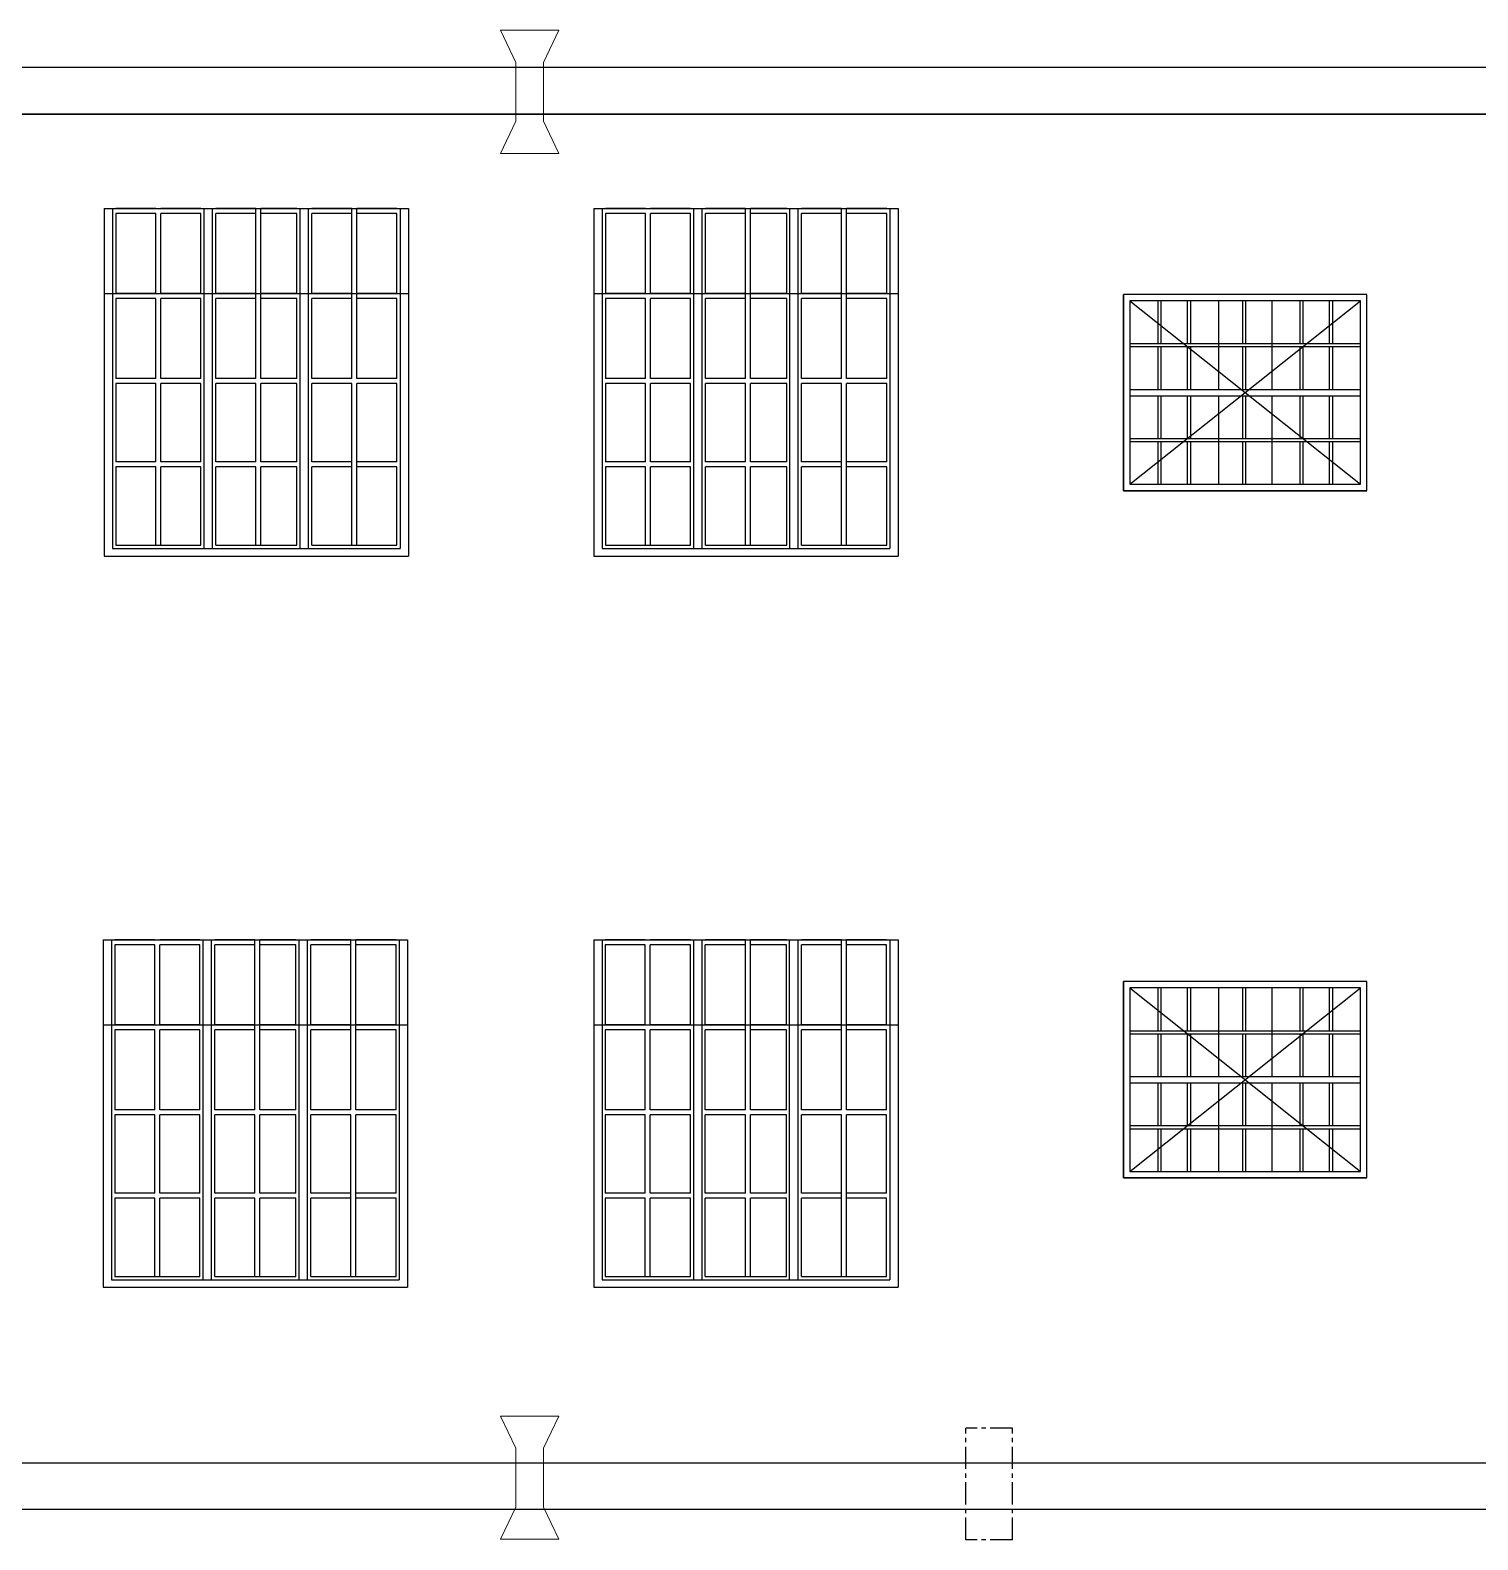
# Model space of a CAD drawing. Header units: millimetres. Extents: x 160413 to 1199701, y -1249241 to 191487.
# Drawn here: x 358025 to 364247, y -696387 to -689897 of the extents above; entities that cross this region are included whole.
import ezdxf

# ---------------------------------------------------------------- set-up
doc = ezdxf.new("R2010")
doc.units = ezdxf.units.MM
doc.linetypes.add('CENTER', pattern=[10.16, 6.35, -1.27, 1.27, -1.27])

# ---------------------------------------------------------------- blocks, each defined once
blk = doc.blocks.new('A$C68F70356')
for p, q in [((3.04, 2.452), (0, 2.452)), ((3.04, 2.452), (0, 2.452)), ((0, 2.452), (0, 0)), ((0, 0), (0, 2.452)), ((3.04, 0), (3.04, 2.452)), ((3.04, 0), (3.04, 2.452)), ((2.959, 2.372), (0.081, 2.372)), ((0.081, 0.081), (2.959, 2.372)), ((0.081, 2.372), (2.959, 0.081)), ((0.081, 2.372), (0.081, 0.081)), ((0.43, 2.372), (0.43, 1.838)), ((0.468, 2.372), (0.468, 1.838)), ((0.798, 2.372), (0.798, 1.838)), ((0.837, 2.372), (0.837, 1.838)), ((1.186, 2.372), (1.186, 1.266)), ((1.486, 2.372), (1.486, 1.838)), ((1.525, 2.372), (1.525, 1.838)), ((1.854, 2.372), (1.854, 1.266)), ((2.203, 2.372), (2.203, 1.838)), ((2.242, 2.372), (2.242, 1.838)), ((2.571, 2.372), (2.571, 1.838)), ((2.61, 2.372), (2.61, 1.838)), ((2.959, 0.081), (2.959, 2.372)), ((0.081, 1.838), (1.186, 1.838)), ((0.081, 1.8), (1.186, 1.8)), ((0.43, 1.8), (0.43, 1.266)), ((0.468, 1.8), (0.468, 1.266)), ((0.798, 1.8), (0.798, 1.266)), ((0.837, 1.8), (0.837, 1.266)), ((1.186, 1.838), (2.959, 1.838)), ((1.186, 1.8), (2.959, 1.8)), ((1.486, 1.8), (1.486, 1.266)), ((1.525, 1.8), (1.525, 1.266)), ((2.203, 1.8), (2.203, 1.266)), ((2.242, 1.8), (2.242, 1.266)), ((2.571, 1.8), (2.571, 1.266)), ((2.61, 1.8), (2.61, 1.266)), ((0.081, 1.266), (2.959, 1.266)), ((0.081, 1.186), (2.959, 1.186)), ((0.43, 1.186), (0.43, 0.653)), ((0.468, 1.186), (0.468, 0.653)), ((0.798, 1.186), (0.798, 0.653)), ((0.837, 1.186), (0.837, 0.653)), ((1.186, 1.186), (1.186, 0.081)), ((1.486, 1.186), (1.486, 0.653)), ((1.525, 1.186), (1.525, 0.653)), ((1.854, 1.186), (1.854, 0.081)), ((2.203, 1.186), (2.203, 0.653)), ((2.242, 1.186), (2.242, 0.653)), ((2.571, 1.186), (2.571, 0.653)), ((2.61, 1.186), (2.61, 0.653)), ((0.081, 0.653), (1.186, 0.653)), ((0.081, 0.614), (1.186, 0.614)), ((0.43, 0.614), (0.43, 0.081)), ((0.468, 0.614), (0.468, 0.081)), ((0.798, 0.614), (0.798, 0.081)), ((0.837, 0.614), (0.837, 0.081)), ((1.186, 0.653), (2.959, 0.653)), ((1.186, 0.614), (2.959, 0.614)), ((1.486, 0.614), (1.486, 0.081)), ((1.525, 0.614), (1.525, 0.081)), ((2.203, 0.614), (2.203, 0.081)), ((2.242, 0.614), (2.242, 0.081)), ((2.571, 0.614), (2.571, 0.081)), ((2.61, 0.614), (2.61, 0.081)), ((0, 0), (3.04, 0)), ((3.04, 0), (0, 0)), ((0.081, 0.081), (2.959, 0.081))]:
    blk.add_line(p, q)

msp = doc.modelspace()

# ---------------------------------------------------------------- linework, layer by layer
at = {"color": 3, "lineweight": 18}
for p, q in [((360047.101, -689896.502), (360112.559, -690035.275)), ((360297.101, -689896.502), (360047.101, -689896.502)), ((360231.643, -690035.275), (360297.101, -689896.502)), ((360112.559, -690035.275), (360112.559, -690287.732)), ((360231.643, -690287.732), (360231.643, -690035.275)), ((360112.559, -690287.732), (360047.101, -690426.503)), ((360297.101, -690426.503), (360231.643, -690287.732)), ((360047.101, -690426.503), (360247.098, -690426.503)), ((360047.101, -690426.503), (360297.101, -690426.503)), ((360047.101, -695854.633), (360112.559, -695993.406)), ((360297.101, -695854.633), (360047.101, -695854.633)), ((360231.643, -695993.406), (360297.101, -695854.633)), ((360112.559, -695993.406), (360112.559, -696245.862)), ((360231.643, -696245.862), (360231.643, -695993.406)), ((360112.559, -696245.862), (360047.101, -696384.633)), ((360297.101, -696384.633), (360231.643, -696245.862)), ((360047.101, -696384.633), (360247.098, -696384.633)), ((360047.101, -696384.633), (360297.101, -696384.633))]:
    msp.add_line(p, q, dxfattribs=at)
at = {"color": 1}
for p, q in [((378307.096, -690057.137), (354047.101, -690057.137)), ((378307.096, -690257.137), (354047.101, -690257.137)), ((354047.101, -690257.137), (378307.096, -690257.137)), ((358342.957, -690663.325), (359651.245, -690663.325)), ((360447.957, -690663.325), (361756.245, -690663.325)), ((358342.957, -691028.657), (359651.245, -691028.657)), ((358342.957, -691028.657), (359651.245, -691028.657)), ((360447.957, -691028.657), (361756.245, -691028.657)), ((358338.814, -693807.137), (359647.101, -693807.137)), ((360447.101, -693807.137), (361755.389, -693807.137)), ((358338.814, -694172.469), (359647.101, -694172.469)), ((358338.814, -694172.469), (359647.101, -694172.469)), ((360447.101, -694172.469), (361755.389, -694172.469)), ((360447.101, -694172.469), (361755.389, -694172.469)), ((378307.096, -696057.137), (354047.101, -696057.137)), ((378307.096, -696257.137), (354047.101, -696257.137))]:
    msp.add_line(p, q, dxfattribs=at)
for p, q in [((358342.957, -690663.325), (358342.957, -691791.805)), ((358378.899, -690663.325), (358378.899, -691759.322)), ((358564.839, -690663.325), (358392.557, -690663.325)), ((358564.839, -690684.89), (358392.557, -690684.89)), ((358392.557, -690684.89), (358392.557, -691028.657)), ((358564.839, -691028.657), (358564.839, -690684.89)), ((358758.686, -690663.325), (358586.404, -690663.325)), ((358758.686, -690684.89), (358586.404, -690684.89)), ((358586.404, -691028.657), (358586.404, -690684.89)), ((358758.686, -691028.657), (358758.686, -690684.89)), ((358773.063, -691759.322), (358773.063, -690663.325)), ((358809.005, -691759.322), (358809.005, -690663.325)), ((358994.945, -690663.325), (358822.663, -690663.325)), ((358994.945, -690684.89), (358822.663, -690684.89)), ((358822.663, -691028.657), (358822.663, -690684.89)), ((358994.945, -691028.657), (358994.945, -690663.325)), ((359171.54, -690663.325), (359016.51, -690663.325)), ((359016.51, -691028.657), (359016.51, -690663.325)), ((359171.54, -690684.89), (359016.51, -690684.89)), ((359171.54, -691028.657), (359171.54, -690684.89)), ((359185.197, -691759.322), (359185.197, -690663.325)), ((359221.139, -691759.322), (359221.139, -690663.325)), ((359407.798, -690663.325), (359235.516, -690663.325)), ((359407.798, -690684.89), (359235.516, -690684.89)), ((359235.516, -691028.657), (359235.516, -690684.89)), ((359407.798, -691028.657), (359407.798, -690663.325)), ((359601.645, -690663.325), (359429.363, -690663.325)), ((359429.363, -691028.657), (359429.363, -690663.325)), ((359601.645, -690684.89), (359429.363, -690684.89)), ((359601.645, -691028.657), (359601.645, -690684.89)), ((359615.303, -690663.325), (359615.303, -691759.322)), ((359651.245, -690663.325), (359651.245, -691791.805)), ((360447.957, -690663.325), (360447.957, -691791.805)), ((360483.899, -690663.325), (360483.899, -691759.322)), ((360669.839, -690663.325), (360497.557, -690663.325)), ((360669.839, -690684.89), (360497.557, -690684.89)), ((360497.557, -690684.89), (360497.557, -691028.657)), ((360669.839, -691028.657), (360669.839, -690684.89)), ((360863.686, -690663.325), (360691.404, -690663.325)), ((360863.686, -690684.89), (360691.404, -690684.89)), ((360691.404, -691028.657), (360691.404, -690684.89)), ((360863.686, -691028.657), (360863.686, -690684.89)), ((360878.063, -691759.322), (360878.063, -690663.325)), ((360914.005, -691759.322), (360914.005, -690663.325)), ((361099.945, -690663.325), (360927.663, -690663.325)), ((361099.945, -690684.89), (360927.663, -690684.89)), ((360927.663, -691028.657), (360927.663, -690684.89)), ((361099.945, -691028.657), (361099.945, -690663.325)), ((361276.54, -690663.325), (361121.51, -690663.325)), ((361121.51, -691028.657), (361121.51, -690663.325)), ((361276.54, -690684.89), (361121.51, -690684.89)), ((361276.54, -691028.657), (361276.54, -690684.89)), ((361290.197, -691759.322), (361290.197, -690663.325)), ((361326.139, -691759.322), (361326.139, -690663.325)), ((361512.798, -690663.325), (361340.516, -690663.325)), ((361512.798, -690684.89), (361340.516, -690684.89)), ((361340.516, -691028.657), (361340.516, -690684.89)), ((361512.798, -691028.657), (361512.798, -690663.325)), ((361706.645, -690663.325), (361534.363, -690663.325)), ((361534.363, -691028.657), (361534.363, -690663.325)), ((361706.645, -690684.89), (361534.363, -690684.89)), ((361706.645, -691028.657), (361706.645, -690684.89)), ((361720.303, -690663.325), (361720.303, -691759.322)), ((361756.245, -690663.325), (361756.245, -691791.805)), ((358342.957, -691028.657), (358342.957, -692157.137)), ((358342.957, -691028.657), (358342.957, -692157.137)), ((358378.899, -691028.657), (358378.899, -692124.654)), ((358378.899, -691028.657), (358378.899, -692124.654)), ((358564.839, -691028.657), (358392.557, -691028.657)), ((358564.839, -691028.657), (358392.557, -691028.657)), ((358564.839, -691028.657), (358392.557, -691028.657)), ((358564.839, -691050.223), (358392.557, -691050.223)), ((358392.557, -691050.223), (358392.557, -691393.99)), ((358564.839, -691050.223), (358392.557, -691050.223)), ((358392.557, -691050.223), (358392.557, -691393.99)), ((358564.839, -691393.99), (358564.839, -691050.223)), ((358564.839, -691393.99), (358564.839, -691050.223)), ((358758.686, -691028.657), (358586.404, -691028.657)), ((358758.686, -691028.657), (358586.404, -691028.657)), ((358758.686, -691028.657), (358586.404, -691028.657)), ((358758.686, -691050.223), (358586.404, -691050.223)), ((358586.404, -691393.99), (358586.404, -691050.223)), ((358758.686, -691050.223), (358586.404, -691050.223)), ((358586.404, -691393.99), (358586.404, -691050.223)), ((358758.686, -691393.99), (358758.686, -691050.223)), ((358758.686, -691393.99), (358758.686, -691050.223)), ((358773.063, -692124.654), (358773.063, -691028.657)), ((358773.063, -692124.654), (358773.063, -691028.657)), ((358809.005, -692124.654), (358809.005, -691028.657)), ((358809.005, -692124.654), (358809.005, -691028.657)), ((358994.945, -691028.657), (358822.663, -691028.657)), ((358994.945, -691028.657), (358822.663, -691028.657)), ((358994.945, -691028.657), (358822.663, -691028.657)), ((358994.945, -691050.223), (358822.663, -691050.223)), ((358822.663, -691393.99), (358822.663, -691050.223)), ((358994.945, -691050.223), (358822.663, -691050.223)), ((358822.663, -691393.99), (358822.663, -691050.223)), ((358994.945, -691393.99), (358994.945, -691028.657)), ((358994.945, -691393.99), (358994.945, -691028.657)), ((359171.54, -691028.657), (359016.51, -691028.657)), ((359016.51, -691393.99), (359016.51, -691028.657)), ((359171.54, -691028.657), (359016.51, -691028.657)), ((359016.51, -691393.99), (359016.51, -691028.657)), ((359171.54, -691028.657), (359016.51, -691028.657)), ((359171.54, -691050.223), (359016.51, -691050.223)), ((359171.54, -691050.223), (359016.51, -691050.223)), ((359171.54, -691393.99), (359171.54, -691050.223)), ((359171.54, -691393.99), (359171.54, -691050.223)), ((359185.197, -692124.654), (359185.197, -691028.657)), ((359185.197, -692124.654), (359185.197, -691028.657)), ((359221.139, -692124.654), (359221.139, -691028.657)), ((359221.139, -692124.654), (359221.139, -691028.657)), ((359407.798, -691028.657), (359235.516, -691028.657)), ((359407.798, -691028.657), (359235.516, -691028.657)), ((359407.798, -691028.657), (359235.516, -691028.657)), ((359407.798, -691050.223), (359235.516, -691050.223)), ((359235.516, -691393.99), (359235.516, -691050.223)), ((359407.798, -691050.223), (359235.516, -691050.223)), ((359235.516, -691393.99), (359235.516, -691050.223)), ((359407.798, -691393.99), (359407.798, -691028.657)), ((359407.798, -691393.99), (359407.798, -691028.657)), ((359601.645, -691028.657), (359429.363, -691028.657)), ((359429.363, -691393.99), (359429.363, -691028.657)), ((359601.645, -691028.657), (359429.363, -691028.657)), ((359429.363, -691393.99), (359429.363, -691028.657)), ((359601.645, -691028.657), (359429.363, -691028.657)), ((359601.645, -691050.223), (359429.363, -691050.223)), ((359601.645, -691050.223), (359429.363, -691050.223)), ((359601.645, -691393.99), (359601.645, -691050.223)), ((359601.645, -691393.99), (359601.645, -691050.223)), ((359615.303, -691028.657), (359615.303, -692124.654)), ((359615.303, -691028.657), (359615.303, -692124.654)), ((359651.245, -691028.657), (359651.245, -692157.137)), ((359651.245, -691028.657), (359651.245, -692157.137)), ((360447.957, -691028.657), (360447.957, -692157.137)), ((360483.899, -691028.657), (360483.899, -692124.654)), ((360669.839, -691028.657), (360497.557, -691028.657)), ((360669.839, -691028.657), (360497.557, -691028.657)), ((360669.839, -691050.223), (360497.557, -691050.223)), ((360497.557, -691050.223), (360497.557, -691393.99)), ((360669.839, -691393.99), (360669.839, -691050.223)), ((360863.686, -691028.657), (360691.404, -691028.657)), ((360863.686, -691028.657), (360691.404, -691028.657)), ((360863.686, -691050.223), (360691.404, -691050.223)), ((360691.404, -691393.99), (360691.404, -691050.223)), ((360863.686, -691393.99), (360863.686, -691050.223)), ((360878.063, -692124.654), (360878.063, -691028.657)), ((360914.005, -692124.654), (360914.005, -691028.657)), ((361099.945, -691028.657), (360927.663, -691028.657)), ((361099.945, -691028.657), (360927.663, -691028.657)), ((361099.945, -691050.223), (360927.663, -691050.223)), ((360927.663, -691393.99), (360927.663, -691050.223)), ((361099.945, -691393.99), (361099.945, -691028.657)), ((361276.54, -691028.657), (361121.51, -691028.657)), ((361121.51, -691393.99), (361121.51, -691028.657)), ((361276.54, -691028.657), (361121.51, -691028.657)), ((361276.54, -691050.223), (361121.51, -691050.223)), ((361276.54, -691393.99), (361276.54, -691050.223)), ((361290.197, -692124.654), (361290.197, -691028.657)), ((361326.139, -692124.654), (361326.139, -691028.657)), ((361512.798, -691028.657), (361340.516, -691028.657)), ((361512.798, -691028.657), (361340.516, -691028.657)), ((361512.798, -691050.223), (361340.516, -691050.223)), ((361340.516, -691393.99), (361340.516, -691050.223)), ((361512.798, -691393.99), (361512.798, -691028.657)), ((361706.645, -691028.657), (361534.363, -691028.657)), ((361534.363, -691393.99), (361534.363, -691028.657)), ((361706.645, -691028.657), (361534.363, -691028.657)), ((361706.645, -691050.223), (361534.363, -691050.223)), ((361706.645, -691393.99), (361706.645, -691050.223)), ((361720.303, -691028.657), (361720.303, -692124.654)), ((361756.245, -691028.657), (361756.245, -692157.137)), ((358564.839, -691393.99), (358392.557, -691393.99)), ((358564.839, -691393.99), (358392.557, -691393.99)), ((358758.686, -691393.99), (358586.404, -691393.99)), ((358758.686, -691393.99), (358586.404, -691393.99)), ((358994.945, -691393.99), (358822.663, -691393.99)), ((358994.945, -691393.99), (358822.663, -691393.99)), ((359171.54, -691393.99), (359016.51, -691393.99)), ((359171.54, -691393.99), (359016.51, -691393.99)), ((359407.798, -691393.99), (359235.516, -691393.99)), ((359407.798, -691393.99), (359235.516, -691393.99)), ((359601.645, -691393.99), (359429.363, -691393.99)), ((359601.645, -691393.99), (359429.363, -691393.99)), ((360669.839, -691393.99), (360497.557, -691393.99)), ((360863.686, -691393.99), (360691.404, -691393.99)), ((361099.945, -691393.99), (360927.663, -691393.99)), ((361276.54, -691393.99), (361121.51, -691393.99)), ((361512.798, -691393.99), (361340.516, -691393.99)), ((361706.645, -691393.99), (361534.363, -691393.99)), ((358392.557, -691415.555), (358392.557, -691752.493)), ((358564.839, -691415.555), (358392.557, -691415.555)), ((358392.557, -691415.555), (358392.557, -691752.493)), ((358564.839, -691415.555), (358392.557, -691415.555)), ((358564.839, -691752.493), (358564.839, -691415.555)), ((358564.839, -691752.493), (358564.839, -691415.555)), ((358586.404, -691752.493), (358586.404, -691415.555)), ((358758.686, -691415.555), (358586.404, -691415.555)), ((358586.404, -691752.493), (358586.404, -691415.555)), ((358758.686, -691415.555), (358586.404, -691415.555)), ((358758.686, -691752.493), (358758.686, -691415.555)), ((358758.686, -691752.493), (358758.686, -691415.555)), ((358822.663, -691752.493), (358822.663, -691415.555)), ((358994.945, -691415.555), (358822.663, -691415.555)), ((358822.663, -691752.493), (358822.663, -691415.555)), ((358994.945, -691415.555), (358822.663, -691415.555)), ((358994.945, -691752.493), (358994.945, -691415.555)), ((358994.945, -691752.493), (358994.945, -691415.555)), ((359016.51, -691752.493), (359016.51, -691415.555)), ((359171.54, -691415.555), (359016.51, -691415.555)), ((359016.51, -691752.493), (359016.51, -691415.555)), ((359171.54, -691415.555), (359016.51, -691415.555)), ((359171.54, -691752.493), (359171.54, -691415.555)), ((359171.54, -691752.493), (359171.54, -691415.555)), ((359235.516, -691752.493), (359235.516, -691415.555)), ((359407.798, -691415.555), (359235.516, -691415.555)), ((359235.516, -691752.493), (359235.516, -691415.555)), ((359407.798, -691415.555), (359235.516, -691415.555)), ((359407.798, -692110.997), (359407.798, -691415.555)), ((359407.798, -692110.997), (359407.798, -691415.555)), ((359601.645, -691415.555), (359429.363, -691415.555)), ((359429.363, -692110.997), (359429.363, -691415.555)), ((359601.645, -691415.555), (359429.363, -691415.555)), ((359429.363, -692110.997), (359429.363, -691415.555)), ((359601.645, -691752.493), (359601.645, -691415.555)), ((359601.645, -691752.493), (359601.645, -691415.555)), ((360497.557, -691415.555), (360497.557, -691752.493)), ((360669.839, -691415.555), (360497.557, -691415.555)), ((360669.839, -691752.493), (360669.839, -691415.555)), ((360691.404, -691752.493), (360691.404, -691415.555)), ((360863.686, -691415.555), (360691.404, -691415.555)), ((360863.686, -691752.493), (360863.686, -691415.555)), ((360927.663, -691752.493), (360927.663, -691415.555)), ((361099.945, -691415.555), (360927.663, -691415.555)), ((361099.945, -691752.493), (361099.945, -691415.555)), ((361121.51, -691752.493), (361121.51, -691415.555)), ((361276.54, -691415.555), (361121.51, -691415.555)), ((361276.54, -691752.493), (361276.54, -691415.555)), ((361340.516, -691752.493), (361340.516, -691415.555)), ((361512.798, -691415.555), (361340.516, -691415.555)), ((361512.798, -692110.997), (361512.798, -691415.555)), ((361706.645, -691415.555), (361534.363, -691415.555)), ((361534.363, -692110.997), (361534.363, -691415.555)), ((361706.645, -691752.493), (361706.645, -691415.555)), ((358564.839, -691752.493), (358392.557, -691752.493)), ((358564.839, -691752.493), (358392.557, -691752.493)), ((358392.557, -691774.058), (358392.557, -692110.997)), ((358564.839, -691774.058), (358392.557, -691774.058)), ((358392.557, -691774.058), (358392.557, -692110.997)), ((358564.839, -691774.058), (358392.557, -691774.058)), ((358564.839, -692110.997), (358564.839, -691774.058)), ((358564.839, -692110.997), (358564.839, -691774.058)), ((358758.686, -691752.493), (358586.404, -691752.493)), ((358758.686, -691752.493), (358586.404, -691752.493)), ((358758.686, -691774.058), (358586.404, -691774.058)), ((358586.404, -692110.997), (358586.404, -691774.058)), ((358758.686, -691774.058), (358586.404, -691774.058)), ((358586.404, -692110.997), (358586.404, -691774.058)), ((358758.686, -692110.997), (358758.686, -691774.058)), ((358758.686, -692110.997), (358758.686, -691774.058)), ((358994.945, -691752.493), (358822.663, -691752.493)), ((358994.945, -691752.493), (358822.663, -691752.493)), ((358994.945, -691774.058), (358822.663, -691774.058)), ((358822.663, -692110.997), (358822.663, -691774.058)), ((358994.945, -691774.058), (358822.663, -691774.058)), ((358822.663, -692110.997), (358822.663, -691774.058)), ((358994.945, -692110.997), (358994.945, -691774.058)), ((358994.945, -692110.997), (358994.945, -691774.058)), ((359171.54, -691752.493), (359016.51, -691752.493)), ((359171.54, -691752.493), (359016.51, -691752.493)), ((359171.54, -691774.058), (359016.51, -691774.058)), ((359016.51, -692110.997), (359016.51, -691774.058)), ((359171.54, -691774.058), (359016.51, -691774.058)), ((359016.51, -692110.997), (359016.51, -691774.058)), ((359171.54, -692110.997), (359171.54, -691774.058)), ((359171.54, -692110.997), (359171.54, -691774.058)), ((359407.798, -691752.493), (359235.516, -691752.493)), ((359407.798, -691752.493), (359235.516, -691752.493)), ((359407.798, -691774.058), (359235.516, -691774.058)), ((359235.516, -692110.997), (359235.516, -691774.058)), ((359407.798, -691774.058), (359235.516, -691774.058)), ((359235.516, -692110.997), (359235.516, -691774.058)), ((359601.645, -691752.493), (359429.363, -691752.493)), ((359601.645, -691752.493), (359429.363, -691752.493)), ((359601.645, -691774.058), (359429.363, -691774.058)), ((359601.645, -691774.058), (359429.363, -691774.058)), ((359601.645, -692110.997), (359601.645, -691774.058)), ((359601.645, -692110.997), (359601.645, -691774.058)), ((360669.839, -691752.493), (360497.557, -691752.493)), ((360497.557, -691774.058), (360497.557, -692110.997)), ((360669.839, -691774.058), (360497.557, -691774.058)), ((360669.839, -692110.997), (360669.839, -691774.058)), ((360863.686, -691752.493), (360691.404, -691752.493)), ((360863.686, -691774.058), (360691.404, -691774.058)), ((360691.404, -692110.997), (360691.404, -691774.058)), ((360863.686, -692110.997), (360863.686, -691774.058)), ((361099.945, -691752.493), (360927.663, -691752.493)), ((361099.945, -691774.058), (360927.663, -691774.058)), ((360927.663, -692110.997), (360927.663, -691774.058)), ((361099.945, -692110.997), (361099.945, -691774.058)), ((361276.54, -691752.493), (361121.51, -691752.493)), ((361276.54, -691774.058), (361121.51, -691774.058)), ((361121.51, -692110.997), (361121.51, -691774.058)), ((361276.54, -692110.997), (361276.54, -691774.058)), ((361512.798, -691752.493), (361340.516, -691752.493)), ((361512.798, -691774.058), (361340.516, -691774.058)), ((361340.516, -692110.997), (361340.516, -691774.058)), ((361706.645, -691752.493), (361534.363, -691752.493)), ((361706.645, -691774.058), (361534.363, -691774.058)), ((361706.645, -692110.997), (361706.645, -691774.058)), ((358392.557, -692110.997), (358758.686, -692110.997)), ((358392.557, -692110.997), (358758.686, -692110.997)), ((358822.663, -692110.997), (359171.54, -692110.997)), ((358822.663, -692110.997), (359171.54, -692110.997)), ((359235.516, -692110.997), (359601.645, -692110.997)), ((359235.516, -692110.997), (359601.645, -692110.997)), ((360497.557, -692110.997), (360863.686, -692110.997)), ((360927.663, -692110.997), (361276.54, -692110.997)), ((361340.516, -692110.997), (361706.645, -692110.997)), ((358342.957, -692157.137), (359651.245, -692157.137)), ((358342.957, -692157.137), (359651.245, -692157.137)), ((358378.899, -692124.654), (359615.303, -692124.654)), ((358378.899, -692124.654), (359615.303, -692124.654)), ((358378.899, -692124.654), (359615.303, -692124.654)), ((358378.899, -692124.654), (359615.303, -692124.654)), ((360447.957, -692157.137), (361756.245, -692157.137)), ((360483.899, -692124.654), (361720.303, -692124.654)), ((360483.899, -692124.654), (361720.303, -692124.654)), ((358338.814, -693807.137), (358338.814, -694935.617)), ((358374.756, -693807.137), (358374.756, -694903.134)), ((358560.695, -693807.137), (358388.414, -693807.137)), ((358560.695, -693828.702), (358388.414, -693828.702)), ((358388.414, -693828.702), (358388.414, -694172.469)), ((358560.695, -694172.469), (358560.695, -693828.702)), ((358754.542, -693807.137), (358582.261, -693807.137)), ((358754.542, -693828.702), (358582.261, -693828.702)), ((358582.261, -694172.469), (358582.261, -693828.702)), ((358754.542, -694172.469), (358754.542, -693828.702)), ((358768.919, -694903.134), (358768.919, -693807.137)), ((358804.861, -694903.134), (358804.861, -693807.137)), ((358990.801, -693807.137), (358818.519, -693807.137)), ((358990.801, -693828.702), (358818.519, -693828.702)), ((358818.519, -694172.469), (358818.519, -693828.702)), ((358990.801, -694172.469), (358990.801, -693807.137)), ((359167.396, -693807.137), (359012.366, -693807.137)), ((359012.366, -694172.469), (359012.366, -693807.137)), ((359167.396, -693828.702), (359012.366, -693828.702)), ((359167.396, -694172.469), (359167.396, -693828.702)), ((359181.054, -694903.134), (359181.054, -693807.137)), ((359216.996, -694903.134), (359216.996, -693807.137)), ((359403.654, -693807.137), (359231.372, -693807.137)), ((359403.654, -693828.702), (359231.372, -693828.702)), ((359231.372, -694172.469), (359231.372, -693828.702)), ((359403.654, -694172.469), (359403.654, -693807.137)), ((359597.501, -693807.137), (359425.219, -693807.137)), ((359425.219, -694172.469), (359425.219, -693807.137)), ((359597.501, -693828.702), (359425.219, -693828.702)), ((359597.501, -694172.469), (359597.501, -693828.702)), ((359611.159, -693807.137), (359611.159, -694903.134)), ((359647.101, -693807.137), (359647.101, -694935.617)), ((360447.101, -693807.137), (360447.101, -694935.617)), ((360483.043, -693807.137), (360483.043, -694903.134)), ((360668.983, -693807.137), (360496.701, -693807.137)), ((360668.983, -693828.702), (360496.701, -693828.702)), ((360496.701, -693828.702), (360496.701, -694172.469)), ((360668.983, -694172.469), (360668.983, -693828.702)), ((360862.83, -693807.137), (360690.548, -693807.137)), ((360862.83, -693828.702), (360690.548, -693828.702)), ((360690.548, -694172.469), (360690.548, -693828.702)), ((360862.83, -694172.469), (360862.83, -693828.702)), ((360877.207, -694903.134), (360877.207, -693807.137)), ((360913.149, -694903.134), (360913.149, -693807.137)), ((361099.088, -693807.137), (360926.807, -693807.137)), ((361099.088, -693828.702), (360926.807, -693828.702)), ((360926.807, -694172.469), (360926.807, -693828.702)), ((361099.088, -694172.469), (361099.088, -693807.137)), ((361275.683, -693807.137), (361120.654, -693807.137)), ((361120.654, -694172.469), (361120.654, -693807.137)), ((361275.683, -693828.702), (361120.654, -693828.702)), ((361275.683, -694172.469), (361275.683, -693828.702)), ((361289.341, -694903.134), (361289.341, -693807.137)), ((361325.283, -694903.134), (361325.283, -693807.137)), ((361511.942, -693807.137), (361339.66, -693807.137)), ((361511.942, -693828.702), (361339.66, -693828.702)), ((361339.66, -694172.469), (361339.66, -693828.702)), ((361511.942, -694172.469), (361511.942, -693807.137)), ((361705.789, -693807.137), (361533.507, -693807.137)), ((361533.507, -694172.469), (361533.507, -693807.137)), ((361705.789, -693828.702), (361533.507, -693828.702)), ((361705.789, -694172.469), (361705.789, -693828.702)), ((361719.447, -693807.137), (361719.447, -694903.134)), ((361755.389, -693807.137), (361755.389, -694935.617)), ((358338.814, -694172.469), (358338.814, -695300.949)), ((358338.814, -694172.469), (358338.814, -695300.949)), ((358374.756, -694172.469), (358374.756, -695268.466)), ((358374.756, -694172.469), (358374.756, -695268.466)), ((358560.695, -694172.469), (358388.414, -694172.469)), ((358560.695, -694172.469), (358388.414, -694172.469)), ((358560.695, -694172.469), (358388.414, -694172.469)), ((358560.695, -694194.034), (358388.414, -694194.034)), ((358388.414, -694194.034), (358388.414, -694537.802)), ((358560.695, -694194.034), (358388.414, -694194.034)), ((358388.414, -694194.034), (358388.414, -694537.802)), ((358560.695, -694537.802), (358560.695, -694194.034)), ((358560.695, -694537.802), (358560.695, -694194.034)), ((358754.542, -694172.469), (358582.261, -694172.469)), ((358754.542, -694172.469), (358582.261, -694172.469)), ((358754.542, -694172.469), (358582.261, -694172.469)), ((358754.542, -694194.034), (358582.261, -694194.034)), ((358582.261, -694537.802), (358582.261, -694194.034)), ((358754.542, -694194.034), (358582.261, -694194.034)), ((358582.261, -694537.802), (358582.261, -694194.034)), ((358754.542, -694537.802), (358754.542, -694194.034)), ((358754.542, -694537.802), (358754.542, -694194.034)), ((358768.919, -695268.466), (358768.919, -694172.469)), ((358768.919, -695268.466), (358768.919, -694172.469)), ((358804.861, -695268.466), (358804.861, -694172.469)), ((358804.861, -695268.466), (358804.861, -694172.469)), ((358990.801, -694172.469), (358818.519, -694172.469)), ((358990.801, -694172.469), (358818.519, -694172.469)), ((358990.801, -694172.469), (358818.519, -694172.469)), ((358990.801, -694194.034), (358818.519, -694194.034)), ((358818.519, -694537.802), (358818.519, -694194.034)), ((358990.801, -694194.034), (358818.519, -694194.034)), ((358818.519, -694537.802), (358818.519, -694194.034)), ((358990.801, -694537.802), (358990.801, -694172.469)), ((358990.801, -694537.802), (358990.801, -694172.469)), ((359167.396, -694172.469), (359012.366, -694172.469)), ((359012.366, -694537.802), (359012.366, -694172.469)), ((359167.396, -694172.469), (359012.366, -694172.469)), ((359012.366, -694537.802), (359012.366, -694172.469)), ((359167.396, -694172.469), (359012.366, -694172.469)), ((359167.396, -694194.034), (359012.366, -694194.034)), ((359167.396, -694194.034), (359012.366, -694194.034)), ((359167.396, -694537.802), (359167.396, -694194.034)), ((359167.396, -694537.802), (359167.396, -694194.034)), ((359181.054, -695268.466), (359181.054, -694172.469)), ((359181.054, -695268.466), (359181.054, -694172.469)), ((359216.996, -695268.466), (359216.996, -694172.469)), ((359216.996, -695268.466), (359216.996, -694172.469)), ((359403.654, -694172.469), (359231.372, -694172.469)), ((359403.654, -694172.469), (359231.372, -694172.469)), ((359403.654, -694172.469), (359231.372, -694172.469)), ((359403.654, -694194.034), (359231.372, -694194.034)), ((359231.372, -694537.802), (359231.372, -694194.034)), ((359403.654, -694194.034), (359231.372, -694194.034)), ((359231.372, -694537.802), (359231.372, -694194.034)), ((359403.654, -694537.802), (359403.654, -694172.469)), ((359403.654, -694537.802), (359403.654, -694172.469)), ((359597.501, -694172.469), (359425.219, -694172.469)), ((359425.219, -694537.802), (359425.219, -694172.469)), ((359597.501, -694172.469), (359425.219, -694172.469)), ((359425.219, -694537.802), (359425.219, -694172.469)), ((359597.501, -694172.469), (359425.219, -694172.469)), ((359597.501, -694194.034), (359425.219, -694194.034)), ((359597.501, -694194.034), (359425.219, -694194.034)), ((359597.501, -694537.802), (359597.501, -694194.034)), ((359597.501, -694537.802), (359597.501, -694194.034)), ((359611.159, -694172.469), (359611.159, -695268.466)), ((359611.159, -694172.469), (359611.159, -695268.466)), ((359647.101, -694172.469), (359647.101, -695300.949)), ((359647.101, -694172.469), (359647.101, -695300.949)), ((360447.101, -694172.469), (360447.101, -695300.949)), ((360447.101, -694172.469), (360447.101, -695300.949)), ((360483.043, -694172.469), (360483.043, -695268.466)), ((360483.043, -694172.469), (360483.043, -695268.466)), ((360668.983, -694172.469), (360496.701, -694172.469)), ((360668.983, -694172.469), (360496.701, -694172.469)), ((360668.983, -694172.469), (360496.701, -694172.469)), ((360668.983, -694194.034), (360496.701, -694194.034)), ((360496.701, -694194.034), (360496.701, -694537.802)), ((360668.983, -694194.034), (360496.701, -694194.034)), ((360496.701, -694194.034), (360496.701, -694537.802)), ((360668.983, -694537.802), (360668.983, -694194.034)), ((360668.983, -694537.802), (360668.983, -694194.034)), ((360862.83, -694172.469), (360690.548, -694172.469)), ((360862.83, -694172.469), (360690.548, -694172.469)), ((360862.83, -694172.469), (360690.548, -694172.469)), ((360862.83, -694194.034), (360690.548, -694194.034)), ((360690.548, -694537.802), (360690.548, -694194.034)), ((360862.83, -694194.034), (360690.548, -694194.034)), ((360690.548, -694537.802), (360690.548, -694194.034)), ((360862.83, -694537.802), (360862.83, -694194.034)), ((360862.83, -694537.802), (360862.83, -694194.034)), ((360877.207, -695268.466), (360877.207, -694172.469)), ((360877.207, -695268.466), (360877.207, -694172.469)), ((360913.149, -695268.466), (360913.149, -694172.469)), ((360913.149, -695268.466), (360913.149, -694172.469)), ((361099.088, -694172.469), (360926.807, -694172.469)), ((361099.088, -694172.469), (360926.807, -694172.469)), ((361099.088, -694172.469), (360926.807, -694172.469)), ((361099.088, -694194.034), (360926.807, -694194.034)), ((360926.807, -694537.802), (360926.807, -694194.034)), ((361099.088, -694194.034), (360926.807, -694194.034)), ((360926.807, -694537.802), (360926.807, -694194.034)), ((361099.088, -694537.802), (361099.088, -694172.469)), ((361099.088, -694537.802), (361099.088, -694172.469)), ((361275.683, -694172.469), (361120.654, -694172.469)), ((361120.654, -694537.802), (361120.654, -694172.469)), ((361275.683, -694172.469), (361120.654, -694172.469)), ((361120.654, -694537.802), (361120.654, -694172.469)), ((361275.683, -694172.469), (361120.654, -694172.469)), ((361275.683, -694194.034), (361120.654, -694194.034)), ((361275.683, -694194.034), (361120.654, -694194.034)), ((361275.683, -694537.802), (361275.683, -694194.034)), ((361275.683, -694537.802), (361275.683, -694194.034)), ((361289.341, -695268.466), (361289.341, -694172.469)), ((361289.341, -695268.466), (361289.341, -694172.469)), ((361325.283, -695268.466), (361325.283, -694172.469)), ((361325.283, -695268.466), (361325.283, -694172.469)), ((361511.942, -694172.469), (361339.66, -694172.469)), ((361511.942, -694172.469), (361339.66, -694172.469)), ((361511.942, -694172.469), (361339.66, -694172.469)), ((361511.942, -694194.034), (361339.66, -694194.034)), ((361339.66, -694537.802), (361339.66, -694194.034)), ((361511.942, -694194.034), (361339.66, -694194.034)), ((361339.66, -694537.802), (361339.66, -694194.034)), ((361511.942, -694537.802), (361511.942, -694172.469)), ((361511.942, -694537.802), (361511.942, -694172.469)), ((361705.789, -694172.469), (361533.507, -694172.469)), ((361533.507, -694537.802), (361533.507, -694172.469)), ((361705.789, -694172.469), (361533.507, -694172.469)), ((361533.507, -694537.802), (361533.507, -694172.469)), ((361705.789, -694172.469), (361533.507, -694172.469)), ((361705.789, -694194.034), (361533.507, -694194.034)), ((361705.789, -694194.034), (361533.507, -694194.034)), ((361705.789, -694537.802), (361705.789, -694194.034)), ((361705.789, -694537.802), (361705.789, -694194.034)), ((361719.447, -694172.469), (361719.447, -695268.466)), ((361719.447, -694172.469), (361719.447, -695268.466)), ((361755.389, -694172.469), (361755.389, -695300.949)), ((361755.389, -694172.469), (361755.389, -695300.949)), ((358560.695, -694537.802), (358388.414, -694537.802)), ((358560.695, -694537.802), (358388.414, -694537.802)), ((358388.414, -694559.367), (358388.414, -694896.305)), ((358560.695, -694559.367), (358388.414, -694559.367)), ((358388.414, -694559.367), (358388.414, -694896.305)), ((358560.695, -694559.367), (358388.414, -694559.367)), ((358560.695, -694896.305), (358560.695, -694559.367)), ((358560.695, -694896.305), (358560.695, -694559.367)), ((358754.542, -694537.802), (358582.261, -694537.802)), ((358754.542, -694537.802), (358582.261, -694537.802)), ((358582.261, -694896.305), (358582.261, -694559.367)), ((358754.542, -694559.367), (358582.261, -694559.367)), ((358582.261, -694896.305), (358582.261, -694559.367)), ((358754.542, -694559.367), (358582.261, -694559.367)), ((358754.542, -694896.305), (358754.542, -694559.367)), ((358754.542, -694896.305), (358754.542, -694559.367)), ((358990.801, -694537.802), (358818.519, -694537.802)), ((358990.801, -694537.802), (358818.519, -694537.802)), ((358818.519, -694896.305), (358818.519, -694559.367)), ((358990.801, -694559.367), (358818.519, -694559.367)), ((358818.519, -694896.305), (358818.519, -694559.367)), ((358990.801, -694559.367), (358818.519, -694559.367)), ((358990.801, -694896.305), (358990.801, -694559.367)), ((358990.801, -694896.305), (358990.801, -694559.367)), ((359167.396, -694537.802), (359012.366, -694537.802)), ((359167.396, -694537.802), (359012.366, -694537.802)), ((359012.366, -694896.305), (359012.366, -694559.367)), ((359167.396, -694559.367), (359012.366, -694559.367)), ((359012.366, -694896.305), (359012.366, -694559.367)), ((359167.396, -694559.367), (359012.366, -694559.367)), ((359167.396, -694896.305), (359167.396, -694559.367)), ((359167.396, -694896.305), (359167.396, -694559.367)), ((359403.654, -694537.802), (359231.372, -694537.802)), ((359403.654, -694537.802), (359231.372, -694537.802)), ((359231.372, -694896.305), (359231.372, -694559.367)), ((359403.654, -694559.367), (359231.372, -694559.367)), ((359231.372, -694896.305), (359231.372, -694559.367)), ((359403.654, -694559.367), (359231.372, -694559.367)), ((359403.654, -695254.808), (359403.654, -694559.367)), ((359403.654, -695254.808), (359403.654, -694559.367)), ((359597.501, -694537.802), (359425.219, -694537.802)), ((359597.501, -694537.802), (359425.219, -694537.802)), ((359597.501, -694559.367), (359425.219, -694559.367)), ((359425.219, -695254.808), (359425.219, -694559.367)), ((359597.501, -694559.367), (359425.219, -694559.367)), ((359425.219, -695254.808), (359425.219, -694559.367)), ((359597.501, -694896.305), (359597.501, -694559.367)), ((359597.501, -694896.305), (359597.501, -694559.367)), ((360668.983, -694537.802), (360496.701, -694537.802)), ((360668.983, -694537.802), (360496.701, -694537.802)), ((360496.701, -694559.367), (360496.701, -694896.305)), ((360668.983, -694559.367), (360496.701, -694559.367)), ((360496.701, -694559.367), (360496.701, -694896.305)), ((360668.983, -694559.367), (360496.701, -694559.367)), ((360668.983, -694896.305), (360668.983, -694559.367)), ((360668.983, -694896.305), (360668.983, -694559.367)), ((360862.83, -694537.802), (360690.548, -694537.802)), ((360862.83, -694537.802), (360690.548, -694537.802)), ((360690.548, -694896.305), (360690.548, -694559.367)), ((360862.83, -694559.367), (360690.548, -694559.367)), ((360690.548, -694896.305), (360690.548, -694559.367)), ((360862.83, -694559.367), (360690.548, -694559.367)), ((360862.83, -694896.305), (360862.83, -694559.367)), ((360862.83, -694896.305), (360862.83, -694559.367)), ((361099.088, -694537.802), (360926.807, -694537.802)), ((361099.088, -694537.802), (360926.807, -694537.802)), ((360926.807, -694896.305), (360926.807, -694559.367)), ((361099.088, -694559.367), (360926.807, -694559.367)), ((360926.807, -694896.305), (360926.807, -694559.367)), ((361099.088, -694559.367), (360926.807, -694559.367)), ((361099.088, -694896.305), (361099.088, -694559.367)), ((361099.088, -694896.305), (361099.088, -694559.367)), ((361275.683, -694537.802), (361120.654, -694537.802)), ((361275.683, -694537.802), (361120.654, -694537.802)), ((361120.654, -694896.305), (361120.654, -694559.367)), ((361275.683, -694559.367), (361120.654, -694559.367)), ((361120.654, -694896.305), (361120.654, -694559.367)), ((361275.683, -694559.367), (361120.654, -694559.367)), ((361275.683, -694896.305), (361275.683, -694559.367)), ((361275.683, -694896.305), (361275.683, -694559.367)), ((361511.942, -694537.802), (361339.66, -694537.802)), ((361511.942, -694537.802), (361339.66, -694537.802)), ((361339.66, -694896.305), (361339.66, -694559.367)), ((361511.942, -694559.367), (361339.66, -694559.367)), ((361339.66, -694896.305), (361339.66, -694559.367)), ((361511.942, -694559.367), (361339.66, -694559.367)), ((361511.942, -695254.808), (361511.942, -694559.367)), ((361511.942, -695254.808), (361511.942, -694559.367)), ((361705.789, -694537.802), (361533.507, -694537.802)), ((361705.789, -694537.802), (361533.507, -694537.802)), ((361705.789, -694559.367), (361533.507, -694559.367)), ((361533.507, -695254.808), (361533.507, -694559.367)), ((361705.789, -694559.367), (361533.507, -694559.367)), ((361533.507, -695254.808), (361533.507, -694559.367)), ((361705.789, -694896.305), (361705.789, -694559.367)), ((361705.789, -694896.305), (361705.789, -694559.367)), ((358560.695, -694896.305), (358388.414, -694896.305)), ((358560.695, -694896.305), (358388.414, -694896.305)), ((358754.542, -694896.305), (358582.261, -694896.305)), ((358754.542, -694896.305), (358582.261, -694896.305)), ((358990.801, -694896.305), (358818.519, -694896.305)), ((358990.801, -694896.305), (358818.519, -694896.305)), ((359167.396, -694896.305), (359012.366, -694896.305)), ((359167.396, -694896.305), (359012.366, -694896.305)), ((359403.654, -694896.305), (359231.372, -694896.305)), ((359403.654, -694896.305), (359231.372, -694896.305)), ((359597.501, -694896.305), (359425.219, -694896.305)), ((359597.501, -694896.305), (359425.219, -694896.305)), ((360668.983, -694896.305), (360496.701, -694896.305)), ((360668.983, -694896.305), (360496.701, -694896.305)), ((360862.83, -694896.305), (360690.548, -694896.305)), ((360862.83, -694896.305), (360690.548, -694896.305)), ((361099.088, -694896.305), (360926.807, -694896.305)), ((361099.088, -694896.305), (360926.807, -694896.305)), ((361275.683, -694896.305), (361120.654, -694896.305)), ((361275.683, -694896.305), (361120.654, -694896.305)), ((361511.942, -694896.305), (361339.66, -694896.305)), ((361511.942, -694896.305), (361339.66, -694896.305)), ((361705.789, -694896.305), (361533.507, -694896.305)), ((361705.789, -694896.305), (361533.507, -694896.305)), ((358388.414, -694917.87), (358388.414, -695254.808)), ((358560.695, -694917.87), (358388.414, -694917.87)), ((358388.414, -694917.87), (358388.414, -695254.808)), ((358560.695, -694917.87), (358388.414, -694917.87)), ((358560.695, -695254.808), (358560.695, -694917.87)), ((358560.695, -695254.808), (358560.695, -694917.87)), ((358754.542, -694917.87), (358582.261, -694917.87)), ((358582.261, -695254.808), (358582.261, -694917.87)), ((358754.542, -694917.87), (358582.261, -694917.87)), ((358582.261, -695254.808), (358582.261, -694917.87)), ((358754.542, -695254.808), (358754.542, -694917.87)), ((358754.542, -695254.808), (358754.542, -694917.87)), ((358990.801, -694917.87), (358818.519, -694917.87)), ((358818.519, -695254.808), (358818.519, -694917.87)), ((358990.801, -694917.87), (358818.519, -694917.87)), ((358818.519, -695254.808), (358818.519, -694917.87)), ((358990.801, -695254.808), (358990.801, -694917.87)), ((358990.801, -695254.808), (358990.801, -694917.87)), ((359167.396, -694917.87), (359012.366, -694917.87)), ((359012.366, -695254.808), (359012.366, -694917.87)), ((359167.396, -694917.87), (359012.366, -694917.87)), ((359012.366, -695254.808), (359012.366, -694917.87)), ((359167.396, -695254.808), (359167.396, -694917.87)), ((359167.396, -695254.808), (359167.396, -694917.87)), ((359403.654, -694917.87), (359231.372, -694917.87)), ((359231.372, -695254.808), (359231.372, -694917.87)), ((359403.654, -694917.87), (359231.372, -694917.87)), ((359231.372, -695254.808), (359231.372, -694917.87)), ((359597.501, -694917.87), (359425.219, -694917.87)), ((359597.501, -694917.87), (359425.219, -694917.87)), ((359597.501, -695254.808), (359597.501, -694917.87)), ((359597.501, -695254.808), (359597.501, -694917.87)), ((360496.701, -694917.87), (360496.701, -695254.808)), ((360668.983, -694917.87), (360496.701, -694917.87)), ((360496.701, -694917.87), (360496.701, -695254.808)), ((360668.983, -694917.87), (360496.701, -694917.87)), ((360668.983, -695254.808), (360668.983, -694917.87)), ((360668.983, -695254.808), (360668.983, -694917.87)), ((360862.83, -694917.87), (360690.548, -694917.87)), ((360690.548, -695254.808), (360690.548, -694917.87)), ((360862.83, -694917.87), (360690.548, -694917.87)), ((360690.548, -695254.808), (360690.548, -694917.87)), ((360862.83, -695254.808), (360862.83, -694917.87)), ((360862.83, -695254.808), (360862.83, -694917.87)), ((361099.088, -694917.87), (360926.807, -694917.87)), ((360926.807, -695254.808), (360926.807, -694917.87)), ((361099.088, -694917.87), (360926.807, -694917.87)), ((360926.807, -695254.808), (360926.807, -694917.87)), ((361099.088, -695254.808), (361099.088, -694917.87)), ((361099.088, -695254.808), (361099.088, -694917.87)), ((361275.683, -694917.87), (361120.654, -694917.87)), ((361120.654, -695254.808), (361120.654, -694917.87)), ((361275.683, -694917.87), (361120.654, -694917.87)), ((361120.654, -695254.808), (361120.654, -694917.87)), ((361275.683, -695254.808), (361275.683, -694917.87)), ((361275.683, -695254.808), (361275.683, -694917.87)), ((361511.942, -694917.87), (361339.66, -694917.87)), ((361339.66, -695254.808), (361339.66, -694917.87)), ((361511.942, -694917.87), (361339.66, -694917.87)), ((361339.66, -695254.808), (361339.66, -694917.87)), ((361705.789, -694917.87), (361533.507, -694917.87)), ((361705.789, -694917.87), (361533.507, -694917.87)), ((361705.789, -695254.808), (361705.789, -694917.87)), ((361705.789, -695254.808), (361705.789, -694917.87)), ((358374.756, -695268.466), (359611.159, -695268.466)), ((358374.756, -695268.466), (359611.159, -695268.466)), ((358374.756, -695268.466), (359611.159, -695268.466)), ((358374.756, -695268.466), (359611.159, -695268.466)), ((358388.414, -695254.808), (358754.542, -695254.808)), ((358388.414, -695254.808), (358754.542, -695254.808)), ((358818.519, -695254.808), (359167.396, -695254.808)), ((358818.519, -695254.808), (359167.396, -695254.808)), ((359231.372, -695254.808), (359597.501, -695254.808)), ((359231.372, -695254.808), (359597.501, -695254.808)), ((360483.043, -695268.466), (361719.447, -695268.466)), ((360483.043, -695268.466), (361719.447, -695268.466)), ((360483.043, -695268.466), (361719.447, -695268.466)), ((360483.043, -695268.466), (361719.447, -695268.466)), ((360496.701, -695254.808), (360862.83, -695254.808)), ((360496.701, -695254.808), (360862.83, -695254.808)), ((360926.807, -695254.808), (361275.683, -695254.808)), ((360926.807, -695254.808), (361275.683, -695254.808)), ((361339.66, -695254.808), (361705.789, -695254.808)), ((361339.66, -695254.808), (361705.789, -695254.808)), ((358338.814, -695300.949), (359647.101, -695300.949)), ((358338.814, -695300.949), (359647.101, -695300.949)), ((360447.101, -695300.949), (361755.389, -695300.949)), ((360447.101, -695300.949), (361755.389, -695300.949))]:
    msp.add_line(p, q)
at = {"color": 3, "linetype": 'CENTER', "ltscale": 15}
for p, q in [((362047.101, -696386.731), (362047.101, -695906.573)), ((362247.101, -695906.573), (362047.101, -695906.573)), ((362247.101, -696386.731), (362247.101, -695906.573)), ((362247.101, -696386.731), (362047.101, -696386.731))]:
    msp.add_line(p, q, dxfattribs=at)

# ---------------------------------------------------------------- block references
at = {"xscale": 344.3076407171139, "yscale": 344.3076407171139, "zscale": 344.3076407171139}
for p in [(362723.754, -691876.858), (362723.754, -694830.993)]:
    msp.add_blockref('A$C68F70356', p, dxfattribs=at)

doc.saveas('drawing.dxf')
